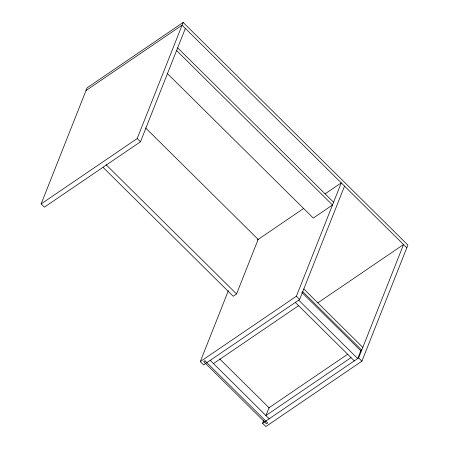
<?xml version="1.0" encoding="UTF-8"?>
<svg xmlns="http://www.w3.org/2000/svg" width="449" height="449" viewBox="0 0 449 449"><rect width="100%" height="100%" fill="white"/><g stroke="black" fill="none" stroke-linecap="round" stroke-linejoin="round"><path stroke-width="0.67" d="M185.358 28.422L140.47 141.794L44.395 207.174L41.117 203.93L87.084 87.83L183.158 22.45L407.883 245.07L361.916 361.17L265.842 426.55L262.564 423.306L263.591 420.696M41.117 203.93L137.198 138.545L183.158 22.45M344.535 186.116L299.651 299.483L203.571 364.863L200.293 361.619L228.412 290.598M103.191 167.466L233.194 296.256L236.556 293.966L258.153 239.424L145.583 127.909M200.293 361.619L296.374 296.239L341.257 182.866L325.054 193.895M262.564 423.306L358.639 357.92L403.528 244.553L317.864 302.845M86 90.558L182.081 25.178L406.805 247.797M257.333 239.979L303.636 208.471M213.477 363.6L298.602 305.674M347.756 354.16L269.002 407.754L265.915 415.544L351.039 357.617M360.569 350.916L361.726 350.13L302.738 291.693M177.675 47.824L333.579 202.269M176.597 50.552L332.496 204.997L313.284 218.074L167.342 73.496M303.816 288.965L362.803 347.403M301.773 292.344L360.766 350.781L357.679 358.577L298.692 300.14M137.198 138.545L140.47 141.794M296.374 296.239L299.651 299.483M358.639 357.92L361.916 361.17M295.33 302.424L354.317 360.861M106.059 164.688L236.556 293.966M219.729 358.947L269.305 408.051M210.199 360.356L269.192 418.794M204.969 360.788L203.717 361.636L266.453 423.783L267.699 422.936L204.969 360.788"/></g></svg>
